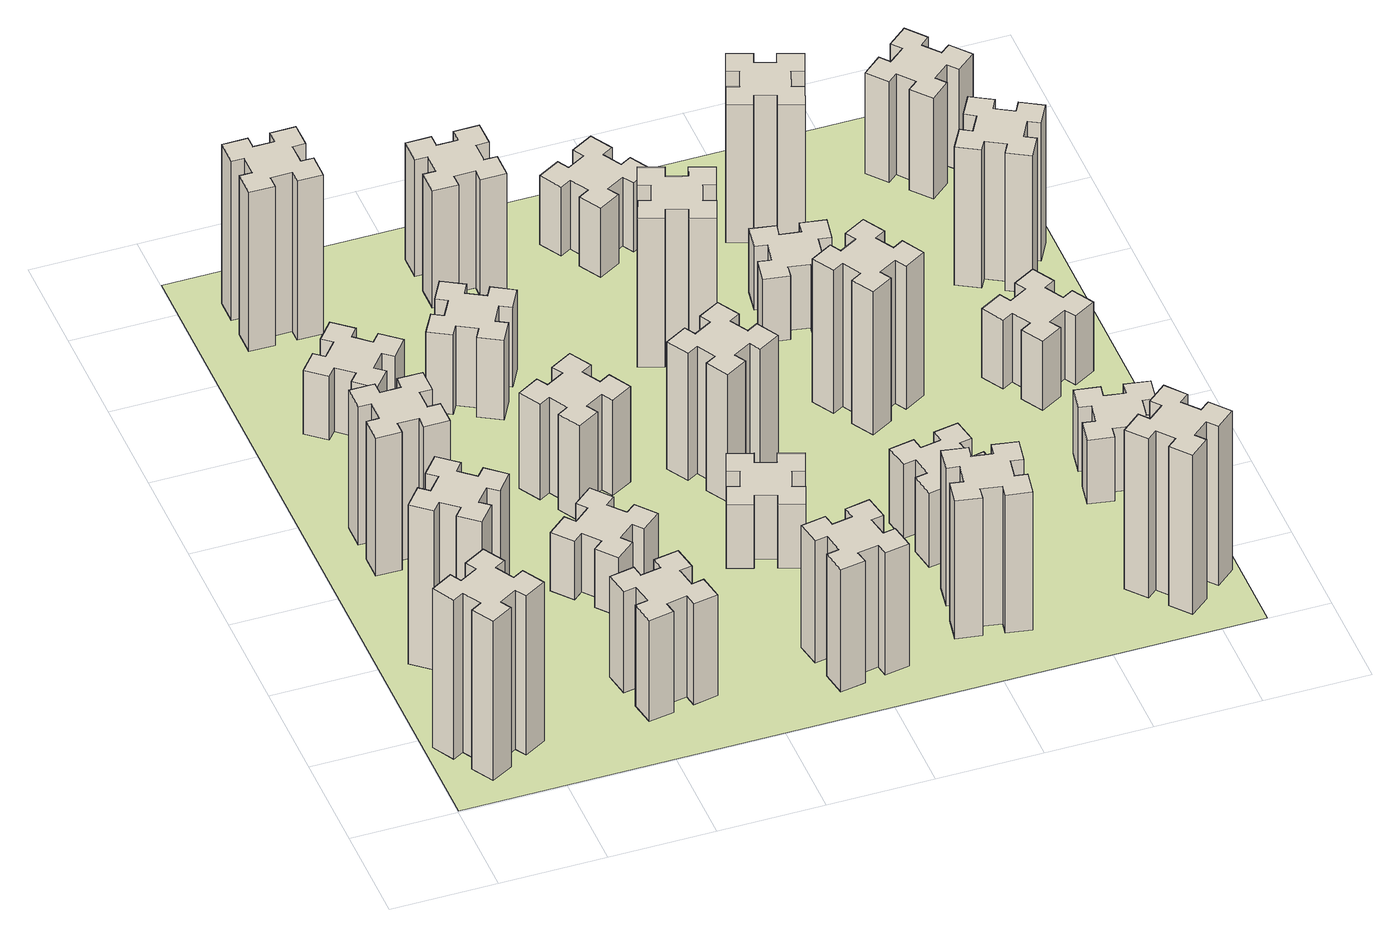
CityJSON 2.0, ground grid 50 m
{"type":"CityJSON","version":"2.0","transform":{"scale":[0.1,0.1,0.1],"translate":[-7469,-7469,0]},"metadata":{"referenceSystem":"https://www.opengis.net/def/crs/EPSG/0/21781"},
"CityObjects":{
"building1":{"type":"Building","attributes":{"class":"1000","function":"1000","usage":"1000","yearOfConstruction":2016,"roofType":"1000","measuredHeight":90,"storeysAboveGround":30,"storeysBelowGround":0},"geometry":[{"type":"Solid","lod":"1","boundaries":[[[[0,1,2,3,4,5,6,7,8,9,10,11,12,13,14,15,16,17,18,19]],[[17,16,20,21]],[[16,15,22,20]],[[15,14,23,22]],[[14,13,24,23]],[[13,12,25,24]],[[12,11,26,25]],[[11,10,27,26]],[[10,9,28,27]],[[9,8,29,28]],[[8,7,30,29]],[[7,6,31,30]],[[6,5,32,31]],[[5,4,33,32]],[[4,3,34,33]],[[3,2,35,34]],[[2,1,36,35]],[[1,0,37,36]],[[0,19,38,37]],[[19,18,39,38]],[[18,17,21,39]],[[24,25,26,27,28,29,30,31,32,33,34,35,36,37,38,39,21,20,22,23]]]]}]},
"building2":{"type":"Building","attributes":{"class":"1000","function":"1000","usage":"1000","yearOfConstruction":2016,"roofType":"1000","measuredHeight":90,"storeysAboveGround":30,"storeysBelowGround":0},"geometry":[{"type":"Solid","lod":"1","boundaries":[[[[40,41,42,43,44,45,46,47,48,49,50,51,52,53,54,55,56,57,58,59]],[[57,56,60,61]],[[56,55,62,60]],[[55,54,63,62]],[[54,53,64,63]],[[53,52,65,64]],[[52,51,66,65]],[[51,50,67,66]],[[50,49,68,67]],[[49,48,69,68]],[[48,47,70,69]],[[47,46,71,70]],[[46,45,72,71]],[[45,44,73,72]],[[44,43,74,73]],[[43,42,75,74]],[[42,41,76,75]],[[41,40,77,76]],[[40,59,78,77]],[[59,58,79,78]],[[58,57,61,79]],[[64,65,66,67,68,69,70,71,72,73,74,75,76,77,78,79,61,60,62,63]]]]}]},
"building3":{"type":"Building","attributes":{"class":"1000","function":"1000","usage":"1000","yearOfConstruction":2016,"roofType":"1000","measuredHeight":78,"storeysAboveGround":30,"storeysBelowGround":0},"geometry":[{"type":"Solid","lod":"1","boundaries":[[[[80,81,82,83,84,85,86,87,88,89,90,91,92,93,94,95,96,97,98,99]],[[97,96,100,101]],[[96,95,102,100]],[[95,94,103,102]],[[94,93,104,103]],[[93,92,105,104]],[[92,91,106,105]],[[91,90,107,106]],[[90,89,108,107]],[[89,88,109,108]],[[88,87,110,109]],[[87,86,111,110]],[[86,85,112,111]],[[85,84,113,112]],[[84,83,114,113]],[[83,82,115,114]],[[82,81,116,115]],[[81,80,117,116]],[[80,99,118,117]],[[99,98,119,118]],[[98,97,101,119]],[[104,105,106,107,108,109,110,111,112,113,114,115,116,117,118,119,101,100,102,103]]]]}]},
"building4":{"type":"Building","attributes":{"class":"1000","function":"1000","usage":"1000","yearOfConstruction":2016,"roofType":"1000","measuredHeight":36,"storeysAboveGround":30,"storeysBelowGround":0},"geometry":[{"type":"Solid","lod":"1","boundaries":[[[[120,121,122,123,124,125,126,127,128,129,130,131,132,133,134,135,136,137,138,139]],[[137,136,140,141]],[[136,135,142,140]],[[135,134,143,142]],[[134,133,144,143]],[[133,132,145,144]],[[132,131,146,145]],[[131,130,147,146]],[[130,129,148,147]],[[129,128,149,148]],[[128,127,150,149]],[[127,126,151,150]],[[126,125,152,151]],[[125,124,153,152]],[[124,123,154,153]],[[123,122,155,154]],[[122,121,156,155]],[[121,120,157,156]],[[120,139,158,157]],[[139,138,159,158]],[[138,137,141,159]],[[144,145,146,147,148,149,150,151,152,153,154,155,156,157,158,159,141,140,142,143]]]]}]},
"building5":{"type":"Building","attributes":{"class":"1000","function":"1000","usage":"1000","yearOfConstruction":2016,"roofType":"1000","measuredHeight":57,"storeysAboveGround":30,"storeysBelowGround":0},"geometry":[{"type":"Solid","lod":"1","boundaries":[[[[160,161,162,163,164,165,166,167,168,169,170,171,172,173,174,175,176,177,178,179]],[[177,176,180,181]],[[176,175,182,180]],[[175,174,183,182]],[[174,173,184,183]],[[173,172,185,184]],[[172,171,186,185]],[[171,170,187,186]],[[170,169,188,187]],[[169,168,189,188]],[[168,167,190,189]],[[167,166,191,190]],[[166,165,192,191]],[[165,164,193,192]],[[164,163,194,193]],[[163,162,195,194]],[[162,161,196,195]],[[161,160,197,196]],[[160,179,198,197]],[[179,178,199,198]],[[178,177,181,199]],[[184,185,186,187,188,189,190,191,192,193,194,195,196,197,198,199,181,180,182,183]]]]}]},
"building6":{"type":"Building","attributes":{"class":"1000","function":"1000","usage":"1000","yearOfConstruction":2016,"roofType":"1000","measuredHeight":90,"storeysAboveGround":30,"storeysBelowGround":0},"geometry":[{"type":"Solid","lod":"1","boundaries":[[[[200,201,202,203,204,205,206,207,208,209,210,211,212,213,214,215,216,217,218,219]],[[217,216,220,221]],[[216,215,222,220]],[[215,214,223,222]],[[214,213,224,223]],[[213,212,225,224]],[[212,211,226,225]],[[211,210,227,226]],[[210,209,228,227]],[[209,208,229,228]],[[208,207,230,229]],[[207,206,231,230]],[[206,205,232,231]],[[205,204,233,232]],[[204,203,234,233]],[[203,202,235,234]],[[202,201,236,235]],[[201,200,237,236]],[[200,219,238,237]],[[219,218,239,238]],[[218,217,221,239]],[[224,225,226,227,228,229,230,231,232,233,234,235,236,237,238,239,221,220,222,223]]]]}]},
"building7":{"type":"Building","attributes":{"class":"1000","function":"1000","usage":"1000","yearOfConstruction":2016,"roofType":"1000","measuredHeight":33,"storeysAboveGround":30,"storeysBelowGround":0},"geometry":[{"type":"Solid","lod":"1","boundaries":[[[[240,241,242,243,244,245,246,247,248,249,250,251,252,253,254,255,256,257,258,259]],[[257,256,260,261]],[[256,255,262,260]],[[255,254,263,262]],[[254,253,264,263]],[[253,252,265,264]],[[252,251,266,265]],[[251,250,267,266]],[[250,249,268,267]],[[249,248,269,268]],[[248,247,270,269]],[[247,246,271,270]],[[246,245,272,271]],[[245,244,273,272]],[[244,243,274,273]],[[243,242,275,274]],[[242,241,276,275]],[[241,240,277,276]],[[240,259,278,277]],[[259,258,279,278]],[[258,257,261,279]],[[264,265,266,267,268,269,270,271,272,273,274,275,276,277,278,279,261,260,262,263]]]]}]},
"building8":{"type":"Building","attributes":{"class":"1000","function":"1000","usage":"1000","yearOfConstruction":2016,"roofType":"1000","measuredHeight":54,"storeysAboveGround":30,"storeysBelowGround":0},"geometry":[{"type":"Solid","lod":"1","boundaries":[[[[280,281,282,283,284,285,286,287,288,289,290,291,292,293,294,295,296,297,298,299]],[[297,296,300,301]],[[296,295,302,300]],[[295,294,303,302]],[[294,293,304,303]],[[293,292,305,304]],[[292,291,306,305]],[[291,290,307,306]],[[290,289,308,307]],[[289,288,309,308]],[[288,287,310,309]],[[287,286,311,310]],[[286,285,312,311]],[[285,284,313,312]],[[284,283,314,313]],[[283,282,315,314]],[[282,281,316,315]],[[281,280,317,316]],[[280,299,318,317]],[[299,298,319,318]],[[298,297,301,319]],[[304,305,306,307,308,309,310,311,312,313,314,315,316,317,318,319,301,300,302,303]]]]}]},
"building9":{"type":"Building","attributes":{"class":"1000","function":"1000","usage":"1000","yearOfConstruction":2016,"roofType":"1000","measuredHeight":45,"storeysAboveGround":30,"storeysBelowGround":0},"geometry":[{"type":"Solid","lod":"1","boundaries":[[[[320,321,322,323,324,325,326,327,328,329,330,331,332,333,334,335,336,337,338,339]],[[337,336,340,341]],[[336,335,342,340]],[[335,334,343,342]],[[334,333,344,343]],[[333,332,345,344]],[[332,331,346,345]],[[331,330,347,346]],[[330,329,348,347]],[[329,328,349,348]],[[328,327,350,349]],[[327,326,351,350]],[[326,325,352,351]],[[325,324,353,352]],[[324,323,354,353]],[[323,322,355,354]],[[322,321,356,355]],[[321,320,357,356]],[[320,339,358,357]],[[339,338,359,358]],[[338,337,341,359]],[[344,345,346,347,348,349,350,351,352,353,354,355,356,357,358,359,341,340,342,343]]]]}]},
"building10":{"type":"Building","attributes":{"class":"1000","function":"1000","usage":"1000","yearOfConstruction":2016,"roofType":"1000","measuredHeight":69,"storeysAboveGround":30,"storeysBelowGround":0},"geometry":[{"type":"Solid","lod":"1","boundaries":[[[[360,361,362,363,364,365,366,367,368,369,370,371,372,373,374,375,376,377,378,379]],[[377,376,380,381]],[[376,375,382,380]],[[375,374,383,382]],[[374,373,384,383]],[[373,372,385,384]],[[372,371,386,385]],[[371,370,387,386]],[[370,369,388,387]],[[369,368,389,388]],[[368,367,390,389]],[[367,366,391,390]],[[366,365,392,391]],[[365,364,393,392]],[[364,363,394,393]],[[363,362,395,394]],[[362,361,396,395]],[[361,360,397,396]],[[360,379,398,397]],[[379,378,399,398]],[[378,377,381,399]],[[384,385,386,387,388,389,390,391,392,393,394,395,396,397,398,399,381,380,382,383]]]]}]},
"building11":{"type":"Building","attributes":{"class":"1000","function":"1000","usage":"1000","yearOfConstruction":2016,"roofType":"1000","measuredHeight":66,"storeysAboveGround":30,"storeysBelowGround":0},"geometry":[{"type":"Solid","lod":"1","boundaries":[[[[400,401,402,403,404,405,406,407,408,409,410,411,412,413,414,415,416,417,418,419]],[[417,416,420,421]],[[416,415,422,420]],[[415,414,423,422]],[[414,413,424,423]],[[413,412,425,424]],[[412,411,426,425]],[[411,410,427,426]],[[410,409,428,427]],[[409,408,429,428]],[[408,407,430,429]],[[407,406,431,430]],[[406,405,432,431]],[[405,404,433,432]],[[404,403,434,433]],[[403,402,435,434]],[[402,401,436,435]],[[401,400,437,436]],[[400,419,438,437]],[[419,418,439,438]],[[418,417,421,439]],[[424,425,426,427,428,429,430,431,432,433,434,435,436,437,438,439,421,420,422,423]]]]}]},
"building12":{"type":"Building","attributes":{"class":"1000","function":"1000","usage":"1000","yearOfConstruction":2016,"roofType":"1000","measuredHeight":36,"storeysAboveGround":30,"storeysBelowGround":0},"geometry":[{"type":"Solid","lod":"1","boundaries":[[[[440,441,442,443,444,445,446,447,448,449,450,451,452,453,454,455,456,457,458,459]],[[457,456,460,461]],[[456,455,462,460]],[[455,454,463,462]],[[454,453,464,463]],[[453,452,465,464]],[[452,451,466,465]],[[451,450,467,466]],[[450,449,468,467]],[[449,448,469,468]],[[448,447,470,469]],[[447,446,471,470]],[[446,445,472,471]],[[445,444,473,472]],[[444,443,474,473]],[[443,442,475,474]],[[442,441,476,475]],[[441,440,477,476]],[[440,459,478,477]],[[459,458,479,478]],[[458,457,461,479]],[[464,465,466,467,468,469,470,471,472,473,474,475,476,477,478,479,461,460,462,463]]]]}]},
"building13":{"type":"Building","attributes":{"class":"1000","function":"1000","usage":"1000","yearOfConstruction":2016,"roofType":"1000","measuredHeight":72,"storeysAboveGround":30,"storeysBelowGround":0},"geometry":[{"type":"Solid","lod":"1","boundaries":[[[[480,481,482,483,484,485,486,487,488,489,490,491,492,493,494,495,496,497,498,499]],[[497,496,500,501]],[[496,495,502,500]],[[495,494,503,502]],[[494,493,504,503]],[[493,492,505,504]],[[492,491,506,505]],[[491,490,507,506]],[[490,489,508,507]],[[489,488,509,508]],[[488,487,510,509]],[[487,486,511,510]],[[486,485,512,511]],[[485,484,513,512]],[[484,483,514,513]],[[483,482,515,514]],[[482,481,516,515]],[[481,480,517,516]],[[480,499,518,517]],[[499,498,519,518]],[[498,497,501,519]],[[504,505,506,507,508,509,510,511,512,513,514,515,516,517,518,519,501,500,502,503]]]]}]},
"building14":{"type":"Building","attributes":{"class":"1000","function":"1000","usage":"1000","yearOfConstruction":2016,"roofType":"1000","measuredHeight":84,"storeysAboveGround":30,"storeysBelowGround":0},"geometry":[{"type":"Solid","lod":"1","boundaries":[[[[520,521,522,523,524,525,526,527,528,529,530,531,532,533,534,535,536,537,538,539]],[[537,536,540,541]],[[536,535,542,540]],[[535,534,543,542]],[[534,533,544,543]],[[533,532,545,544]],[[532,531,546,545]],[[531,530,547,546]],[[530,529,548,547]],[[529,528,549,548]],[[528,527,550,549]],[[527,526,551,550]],[[526,525,552,551]],[[525,524,553,552]],[[524,523,554,553]],[[523,522,555,554]],[[522,521,556,555]],[[521,520,557,556]],[[520,539,558,557]],[[539,538,559,558]],[[538,537,541,559]],[[544,545,546,547,548,549,550,551,552,553,554,555,556,557,558,559,541,540,542,543]]]]}]},
"building15":{"type":"Building","attributes":{"class":"1000","function":"1000","usage":"1000","yearOfConstruction":2016,"roofType":"1000","measuredHeight":78,"storeysAboveGround":30,"storeysBelowGround":0},"geometry":[{"type":"Solid","lod":"1","boundaries":[[[[560,561,562,563,564,565,566,567,568,569,570,571,572,573,574,575,576,577,578,579]],[[577,576,580,581]],[[576,575,582,580]],[[575,574,583,582]],[[574,573,584,583]],[[573,572,585,584]],[[572,571,586,585]],[[571,570,587,586]],[[570,569,588,587]],[[569,568,589,588]],[[568,567,590,589]],[[567,566,591,590]],[[566,565,592,591]],[[565,564,593,592]],[[564,563,594,593]],[[563,562,595,594]],[[562,561,596,595]],[[561,560,597,596]],[[560,579,598,597]],[[579,578,599,598]],[[578,577,581,599]],[[584,585,586,587,588,589,590,591,592,593,594,595,596,597,598,599,581,580,582,583]]]]}]},
"building16":{"type":"Building","attributes":{"class":"1000","function":"1000","usage":"1000","yearOfConstruction":2016,"roofType":"1000","measuredHeight":39,"storeysAboveGround":30,"storeysBelowGround":0},"geometry":[{"type":"Solid","lod":"1","boundaries":[[[[600,601,602,603,604,605,606,607,608,609,610,611,612,613,614,615,616,617,618,619]],[[617,616,620,621]],[[616,615,622,620]],[[615,614,623,622]],[[614,613,624,623]],[[613,612,625,624]],[[612,611,626,625]],[[611,610,627,626]],[[610,609,628,627]],[[609,608,629,628]],[[608,607,630,629]],[[607,606,631,630]],[[606,605,632,631]],[[605,604,633,632]],[[604,603,634,633]],[[603,602,635,634]],[[602,601,636,635]],[[601,600,637,636]],[[600,619,638,637]],[[619,618,639,638]],[[618,617,621,639]],[[624,625,626,627,628,629,630,631,632,633,634,635,636,637,638,639,621,620,622,623]]]]}]},
"building17":{"type":"Building","attributes":{"class":"1000","function":"1000","usage":"1000","yearOfConstruction":2016,"roofType":"1000","measuredHeight":42,"storeysAboveGround":30,"storeysBelowGround":0},"geometry":[{"type":"Solid","lod":"1","boundaries":[[[[640,641,642,643,644,645,646,647,648,649,650,651,652,653,654,655,656,657,658,659]],[[657,656,660,661]],[[656,655,662,660]],[[655,654,663,662]],[[654,653,664,663]],[[653,652,665,664]],[[652,651,666,665]],[[651,650,667,666]],[[650,649,668,667]],[[649,648,669,668]],[[648,647,670,669]],[[647,646,671,670]],[[646,645,672,671]],[[645,644,673,672]],[[644,643,674,673]],[[643,642,675,674]],[[642,641,676,675]],[[641,640,677,676]],[[640,659,678,677]],[[659,658,679,678]],[[658,657,661,679]],[[664,665,666,667,668,669,670,671,672,673,674,675,676,677,678,679,661,660,662,663]]]]}]},
"building18":{"type":"Building","attributes":{"class":"1000","function":"1000","usage":"1000","yearOfConstruction":2016,"roofType":"1000","measuredHeight":81,"storeysAboveGround":30,"storeysBelowGround":0},"geometry":[{"type":"Solid","lod":"1","boundaries":[[[[680,681,682,683,684,685,686,687,688,689,690,691,692,693,694,695,696,697,698,699]],[[697,696,700,701]],[[696,695,702,700]],[[695,694,703,702]],[[694,693,704,703]],[[693,692,705,704]],[[692,691,706,705]],[[691,690,707,706]],[[690,689,708,707]],[[689,688,709,708]],[[688,687,710,709]],[[687,686,711,710]],[[686,685,712,711]],[[685,684,713,712]],[[684,683,714,713]],[[683,682,715,714]],[[682,681,716,715]],[[681,680,717,716]],[[680,699,718,717]],[[699,698,719,718]],[[698,697,701,719]],[[704,705,706,707,708,709,710,711,712,713,714,715,716,717,718,719,701,700,702,703]]]]}]},
"building19":{"type":"Building","attributes":{"class":"1000","function":"1000","usage":"1000","yearOfConstruction":2016,"roofType":"1000","measuredHeight":36,"storeysAboveGround":30,"storeysBelowGround":0},"geometry":[{"type":"Solid","lod":"1","boundaries":[[[[720,721,722,723,724,725,726,727,728,729,730,731,732,733,734,735,736,737,738,739]],[[737,736,740,741]],[[736,735,742,740]],[[735,734,743,742]],[[734,733,744,743]],[[733,732,745,744]],[[732,731,746,745]],[[731,730,747,746]],[[730,729,748,747]],[[729,728,749,748]],[[728,727,750,749]],[[727,726,751,750]],[[726,725,752,751]],[[725,724,753,752]],[[724,723,754,753]],[[723,722,755,754]],[[722,721,756,755]],[[721,720,757,756]],[[720,739,758,757]],[[739,738,759,758]],[[738,737,741,759]],[[744,745,746,747,748,749,750,751,752,753,754,755,756,757,758,759,741,740,742,743]]]]}]},
"building20":{"type":"Building","attributes":{"class":"1000","function":"1000","usage":"1000","yearOfConstruction":2016,"roofType":"1000","measuredHeight":90,"storeysAboveGround":30,"storeysBelowGround":0},"geometry":[{"type":"Solid","lod":"1","boundaries":[[[[760,761,762,763,764,765,766,767,768,769,770,771,772,773,774,775,776,777,778,779]],[[777,776,780,781]],[[776,775,782,780]],[[775,774,783,782]],[[774,773,784,783]],[[773,772,785,784]],[[772,771,786,785]],[[771,770,787,786]],[[770,769,788,787]],[[769,768,789,788]],[[768,767,790,789]],[[767,766,791,790]],[[766,765,792,791]],[[765,764,793,792]],[[764,763,794,793]],[[763,762,795,794]],[[762,761,796,795]],[[761,760,797,796]],[[760,779,798,797]],[[779,778,799,798]],[[778,777,781,799]],[[784,785,786,787,788,789,790,791,792,793,794,795,796,797,798,799,781,780,782,783]]]]}]},
"building21":{"type":"Building","attributes":{"class":"1000","function":"1000","usage":"1000","yearOfConstruction":2016,"roofType":"1000","measuredHeight":78,"storeysAboveGround":30,"storeysBelowGround":0},"geometry":[{"type":"Solid","lod":"1","boundaries":[[[[800,801,802,803,804,805,806,807,808,809,810,811,812,813,814,815,816,817,818,819]],[[817,816,820,821]],[[816,815,822,820]],[[815,814,823,822]],[[814,813,824,823]],[[813,812,825,824]],[[812,811,826,825]],[[811,810,827,826]],[[810,809,828,827]],[[809,808,829,828]],[[808,807,830,829]],[[807,806,831,830]],[[806,805,832,831]],[[805,804,833,832]],[[804,803,834,833]],[[803,802,835,834]],[[802,801,836,835]],[[801,800,837,836]],[[800,819,838,837]],[[819,818,839,838]],[[818,817,821,839]],[[824,825,826,827,828,829,830,831,832,833,834,835,836,837,838,839,821,820,822,823]]]]}]},
"building22":{"type":"Building","attributes":{"class":"1000","function":"1000","usage":"1000","yearOfConstruction":2016,"roofType":"1000","measuredHeight":36,"storeysAboveGround":30,"storeysBelowGround":0},"geometry":[{"type":"Solid","lod":"1","boundaries":[[[[840,841,842,843,844,845,846,847,848,849,850,851,852,853,854,855,856,857,858,859]],[[857,856,860,861]],[[856,855,862,860]],[[855,854,863,862]],[[854,853,864,863]],[[853,852,865,864]],[[852,851,866,865]],[[851,850,867,866]],[[850,849,868,867]],[[849,848,869,868]],[[848,847,870,869]],[[847,846,871,870]],[[846,845,872,871]],[[845,844,873,872]],[[844,843,874,873]],[[843,842,875,874]],[[842,841,876,875]],[[841,840,877,876]],[[840,859,878,877]],[[859,858,879,878]],[[858,857,861,879]],[[864,865,866,867,868,869,870,871,872,873,874,875,876,877,878,879,861,860,862,863]]]]}]},
"building23":{"type":"Building","attributes":{"class":"1000","function":"1000","usage":"1000","yearOfConstruction":2016,"roofType":"1000","measuredHeight":39,"storeysAboveGround":30,"storeysBelowGround":0},"geometry":[{"type":"Solid","lod":"1","boundaries":[[[[880,881,882,883,884,885,886,887,888,889,890,891,892,893,894,895,896,897,898,899]],[[897,896,900,901]],[[896,895,902,900]],[[895,894,903,902]],[[894,893,904,903]],[[893,892,905,904]],[[892,891,906,905]],[[891,890,907,906]],[[890,889,908,907]],[[889,888,909,908]],[[888,887,910,909]],[[887,886,911,910]],[[886,885,912,911]],[[885,884,913,912]],[[884,883,914,913]],[[883,882,915,914]],[[882,881,916,915]],[[881,880,917,916]],[[880,899,918,917]],[[899,898,919,918]],[[898,897,901,919]],[[904,905,906,907,908,909,910,911,912,913,914,915,916,917,918,919,901,900,902,903]]]]}]},
"building24":{"type":"Building","attributes":{"class":"1000","function":"1000","usage":"1000","yearOfConstruction":2016,"roofType":"1000","measuredHeight":78,"storeysAboveGround":30,"storeysBelowGround":0},"geometry":[{"type":"Solid","lod":"1","boundaries":[[[[920,921,922,923,924,925,926,927,928,929,930,931,932,933,934,935,936,937,938,939]],[[937,936,940,941]],[[936,935,942,940]],[[935,934,943,942]],[[934,933,944,943]],[[933,932,945,944]],[[932,931,946,945]],[[931,930,947,946]],[[930,929,948,947]],[[929,928,949,948]],[[928,927,950,949]],[[927,926,951,950]],[[926,925,952,951]],[[925,924,953,952]],[[924,923,954,953]],[[923,922,955,954]],[[922,921,956,955]],[[921,920,957,956]],[[920,939,958,957]],[[939,938,959,958]],[[938,937,941,959]],[[944,945,946,947,948,949,950,951,952,953,954,955,956,957,958,959,941,940,942,943]]]]}]},
"building25":{"type":"Building","attributes":{"class":"1000","function":"1000","usage":"1000","yearOfConstruction":2016,"roofType":"1000","measuredHeight":57,"storeysAboveGround":30,"storeysBelowGround":0},"geometry":[{"type":"Solid","lod":"1","boundaries":[[[[960,961,962,963,964,965,966,967,968,969,970,971,972,973,974,975,976,977,978,979]],[[977,976,980,981]],[[976,975,982,980]],[[975,974,983,982]],[[974,973,984,983]],[[973,972,985,984]],[[972,971,986,985]],[[971,970,987,986]],[[970,969,988,987]],[[969,968,989,988]],[[968,967,990,989]],[[967,966,991,990]],[[966,965,992,991]],[[965,964,993,992]],[[964,963,994,993]],[[963,962,995,994]],[[962,961,996,995]],[[961,960,997,996]],[[960,979,998,997]],[[979,978,999,998]],[[978,977,981,999]],[[984,985,986,987,988,989,990,991,992,993,994,995,996,997,998,999,981,980,982,983]]]]}]},
"landuse1":{"type":"LandUse","attributes":{"name":"plot1","function":"1010"},"geometry":[{"type":"MultiSurface","lod":"1","boundaries":[[[1000,1001,1002,1003]]]}]}
},
"vertices":[
[155,364,0],[205,277,0],[153,247,0],[213,143,0],[317,203,0],[287,255,0],[374,305,0],[404,253,0],[508,313,0],[448,417,0],[396,387,0],[346,474,0],[398,504,0],[338,608,0],[234,548,0],[264,496,0],[177,446,0],[147,498,0],[43,438,0],[103,334,0],[177,446,900],[147,498,900],[264,496,900],[234,548,900],[338,608,900],[398,504,900],[346,474,900],[396,387,900],[448,417,900],[508,313,900],[404,253,900],[374,305,900],[287,255,900],[317,203,900],[213,143,900],[153,247,900],[205,277,900],[155,364,900],[103,334,900],[43,438,900],
[484,1067,0],[408,1132,0],[446,1178,0],[354,1255,0],[277,1163,0],[323,1124,0],[259,1048,0],[213,1086,0],[136,994,0],[228,917,0],[266,963,0],[343,899,0],[304,853,0],[396,776,0],[473,868,0],[427,906,0],[492,983,0],[538,944,0],[615,1036,0],[523,1113,0],[492,983,900],[538,944,900],[427,906,900],[473,868,900],[396,776,900],[304,853,900],[343,899,900],[266,963,900],[228,917,900],[136,994,900],[213,1086,900],[259,1048,900],[323,1124,900],[277,1163,900],[354,1255,900],[446,1178,900],[408,1132,900],[484,1067,900],[523,1113,900],[615,1036,900],
[265,1805,0],[265,1705,0],[205,1705,0],[205,1585,0],[325,1585,0],[325,1645,0],[425,1645,0],[425,1585,0],[545,1585,0],[545,1705,0],[485,1705,0],[485,1805,0],[545,1805,0],[545,1925,0],[425,1925,0],[425,1865,0],[325,1865,0],[325,1925,0],[205,1925,0],[205,1805,0],[325,1865,780],[325,1925,780],[425,1865,780],[425,1925,780],[545,1925,780],[545,1805,780],[485,1805,780],[485,1705,780],[545,1705,780],[545,1585,780],[425,1585,780],[425,1645,780],[325,1645,780],[325,1585,780],[205,1585,780],[205,1705,780],[265,1705,780],[265,1805,780],[205,1805,780],[205,1925,780],
[423,2704,0],[359,2628,0],[313,2666,0],[236,2574,0],[328,2497,0],[366,2543,0],[443,2479,0],[404,2433,0],[496,2356,0],[573,2448,0],[527,2486,0],[592,2563,0],[638,2524,0],[715,2616,0],[623,2693,0],[584,2647,0],[508,2712,0],[546,2758,0],[454,2835,0],[377,2743,0],[508,2712,360],[546,2758,360],[584,2647,360],[623,2693,360],[715,2616,360],[638,2524,360],[592,2563,360],[527,2486,360],[573,2448,360],[496,2356,360],[404,2433,360],[443,2479,360],[366,2543,360],[328,2497,360],[236,2574,360],[313,2666,360],[359,2628,360],[423,2704,360],[377,2743,360],[454,2835,360],
[1085,358,0],[1184,376,0],[1194,317,0],[1312,337,0],[1291,456,0],[1232,445,0],[1215,544,0],[1274,554,0],[1253,672,0],[1135,651,0],[1145,592,0],[1047,575,0],[1037,634,0],[918,613,0],[939,495,0],[998,505,0],[1016,407,0],[957,397,0],[977,278,0],[1096,299,0],[1016,407,570],[957,397,570],[998,505,570],[939,495,570],[918,613,570],[1037,634,570],[1047,575,570],[1145,592,570],[1135,651,570],[1253,672,570],[1274,554,570],[1215,544,570],[1232,445,570],[1291,456,570],[1312,337,570],[1194,317,570],[1184,376,570],[1085,358,570],[1096,299,570],[977,278,570],
[485,3285,0],[485,3385,0],[545,3385,0],[545,3505,0],[425,3505,0],[425,3445,0],[325,3445,0],[325,3505,0],[205,3505,0],[205,3385,0],[265,3385,0],[265,3285,0],[205,3285,0],[205,3165,0],[325,3165,0],[325,3225,0],[425,3225,0],[425,3165,0],[545,3165,0],[545,3285,0],[425,3225,900],[425,3165,900],[325,3225,900],[325,3165,900],[205,3165,900],[205,3285,900],[265,3285,900],[265,3385,900],[205,3385,900],[205,3505,900],[325,3505,900],[325,3445,900],[425,3445,900],[425,3505,900],[545,3505,900],[545,3385,900],[485,3385,900],[485,3285,900],[545,3285,900],[545,3165,900],
[1083,1332,0],[1006,1267,0],[968,1313,0],[876,1236,0],[953,1144,0],[999,1183,0],[1063,1106,0],[1017,1068,0],[1094,976,0],[1186,1053,0],[1148,1099,0],[1224,1163,0],[1263,1117,0],[1355,1194,0],[1278,1286,0],[1232,1248,0],[1167,1324,0],[1213,1363,0],[1136,1455,0],[1044,1378,0],[1167,1324,330],[1213,1363,330],[1232,1248,330],[1278,1286,330],[1355,1194,330],[1263,1117,330],[1224,1163,330],[1148,1099,330],[1186,1053,330],[1094,976,330],[1017,1068,330],[1063,1106,330],[999,1183,330],[953,1144,330],[876,1236,330],[968,1313,330],[1006,1267,330],[1083,1332,330],[1044,1378,330],[1136,1455,330],
[1336,1867,0],[1286,1954,0],[1338,1984,0],[1278,2088,0],[1174,2028,0],[1204,1976,0],[1117,1926,0],[1087,1978,0],[983,1918,0],[1043,1814,0],[1095,1844,0],[1145,1757,0],[1093,1727,0],[1153,1623,0],[1257,1683,0],[1227,1735,0],[1314,1785,0],[1344,1733,0],[1448,1793,0],[1388,1897,0],[1314,1785,540],[1344,1733,540],[1227,1735,540],[1257,1683,540],[1153,1623,540],[1093,1727,540],[1145,1757,540],[1095,1844,540],[1043,1814,540],[983,1918,540],[1087,1978,540],[1117,1926,540],[1204,1976,540],[1174,2028,540],[1278,2088,540],[1338,1984,540],[1286,1954,540],[1336,1867,540],[1388,1897,540],[1448,1793,540],
[1114,2666,0],[1027,2716,0],[1057,2768,0],[953,2828,0],[893,2724,0],[945,2694,0],[895,2607,0],[843,2637,0],[783,2533,0],[887,2473,0],[917,2525,0],[1004,2475,0],[974,2423,0],[1078,2363,0],[1138,2467,0],[1086,2497,0],[1136,2584,0],[1188,2554,0],[1248,2658,0],[1144,2718,0],[1136,2584,450],[1188,2554,450],[1086,2497,450],[1138,2467,450],[1078,2363,450],[974,2423,450],[1004,2475,450],[917,2525,450],[887,2473,450],[783,2533,450],[843,2637,450],[895,2607,450],[945,2694,450],[893,2724,450],[953,2828,450],[1057,2768,450],[1027,2716,450],[1114,2666,450],[1144,2718,450],[1248,2658,450],
[1838,405,0],[1856,307,0],[1797,297,0],[1817,178,0],[1936,199,0],[1925,258,0],[2024,276,0],[2034,217,0],[2152,237,0],[2131,356,0],[2072,345,0],[2055,444,0],[2114,454,0],[2093,572,0],[1975,551,0],[1985,492,0],[1887,475,0],[1877,534,0],[1758,513,0],[1779,395,0],[1887,475,690],[1877,534,690],[1985,492,690],[1975,551,690],[2093,572,690],[2114,454,690],[2055,444,690],[2072,345,690],[2131,356,690],[2152,237,690],[2034,217,690],[2024,276,690],[1925,258,690],[1936,199,690],[1817,178,690],[1797,297,690],[1856,307,690],[1838,405,690],[1779,395,690],[1758,513,690],
[1265,3445,0],[1165,3445,0],[1165,3505,0],[1045,3505,0],[1045,3385,0],[1105,3385,0],[1105,3285,0],[1045,3285,0],[1045,3165,0],[1165,3165,0],[1165,3225,0],[1265,3225,0],[1265,3165,0],[1385,3165,0],[1385,3285,0],[1325,3285,0],[1325,3385,0],[1385,3385,0],[1385,3505,0],[1265,3505,0],[1325,3385,660],[1385,3385,660],[1325,3285,660],[1385,3285,660],[1385,3165,660],[1265,3165,660],[1265,3225,660],[1165,3225,660],[1165,3165,660],[1045,3165,660],[1045,3285,660],[1105,3285,660],[1105,3385,660],[1045,3385,660],[1045,3505,660],[1165,3505,660],[1165,3445,660],[1265,3445,660],[1265,3505,660],[1385,3505,660],
[1771,1129,0],[1865,1095,0],[1844,1039,0],[1957,997,0],[1998,1110,0],[1942,1131,0],[1976,1225,0],[2032,1204,0],[2073,1317,0],[1960,1358,0],[1940,1302,0],[1846,1336,0],[1867,1392,0],[1754,1433,0],[1713,1320,0],[1769,1300,0],[1735,1206,0],[1679,1227,0],[1637,1114,0],[1750,1073,0],[1735,1206,360],[1679,1227,360],[1769,1300,360],[1713,1320,360],[1754,1433,360],[1867,1392,360],[1846,1336,360],[1940,1302,360],[1960,1358,360],[2073,1317,360],[2032,1204,360],[1976,1225,360],[1942,1131,360],[1998,1110,360],[1957,997,360],[1844,1039,360],[1865,1095,360],[1771,1129,360],[1750,1073,360],[1637,1114,360],
[1976,1767,0],[1926,1854,0],[1978,1884,0],[1918,1988,0],[1814,1928,0],[1844,1876,0],[1757,1826,0],[1727,1878,0],[1623,1818,0],[1683,1714,0],[1735,1744,0],[1785,1657,0],[1733,1627,0],[1793,1523,0],[1897,1583,0],[1867,1635,0],[1954,1685,0],[1984,1633,0],[2088,1693,0],[2028,1797,0],[1954,1685,720],[1984,1633,720],[1867,1635,720],[1897,1583,720],[1793,1523,720],[1733,1627,720],[1785,1657,720],[1735,1744,720],[1683,1714,720],[1623,1818,720],[1727,1878,720],[1757,1826,720],[1844,1876,720],[1814,1928,720],[1918,1988,720],[1978,1884,720],[1926,1854,720],[1976,1767,720],[2028,1797,720],[2088,1693,720],
[1871,2509,0],[1965,2475,0],[1944,2419,0],[2057,2377,0],[2098,2490,0],[2042,2511,0],[2076,2605,0],[2132,2584,0],[2173,2697,0],[2060,2738,0],[2040,2682,0],[1946,2716,0],[1967,2772,0],[1854,2813,0],[1813,2700,0],[1869,2680,0],[1835,2586,0],[1779,2607,0],[1737,2494,0],[1850,2453,0],[1835,2586,840],[1779,2607,840],[1869,2680,840],[1813,2700,840],[1854,2813,840],[1967,2772,840],[1946,2716,840],[2040,2682,840],[2060,2738,840],[2173,2697,840],[2132,2584,840],[2076,2605,840],[2042,2511,840],[2098,2490,840],[2057,2377,840],[1944,2419,840],[1965,2475,840],[1871,2509,840],[1850,2453,840],[1737,2494,840],
[2496,544,0],[2478,445,0],[2419,456,0],[2398,337,0],[2517,317,0],[2527,376,0],[2625,358,0],[2615,299,0],[2733,278,0],[2754,397,0],[2695,407,0],[2712,505,0],[2771,495,0],[2792,613,0],[2674,634,0],[2664,575,0],[2565,592,0],[2576,651,0],[2457,672,0],[2437,554,0],[2565,592,780],[2576,651,780],[2664,575,780],[2674,634,780],[2792,613,780],[2771,495,780],[2712,505,780],[2695,407,780],[2754,397,780],[2733,278,780],[2615,299,780],[2625,358,780],[2527,376,780],[2517,317,780],[2398,337,780],[2419,456,780],[2478,445,780],[2496,544,780],[2437,554,780],[2457,672,780],
[1735,3324,0],[1785,3237,0],[1733,3207,0],[1793,3103,0],[1897,3163,0],[1867,3215,0],[1954,3265,0],[1984,3213,0],[2088,3273,0],[2028,3377,0],[1976,3347,0],[1926,3434,0],[1978,3464,0],[1918,3568,0],[1814,3508,0],[1844,3456,0],[1757,3406,0],[1727,3458,0],[1623,3398,0],[1683,3294,0],[1757,3406,390],[1727,3458,390],[1844,3456,390],[1814,3508,390],[1918,3568,390],[1978,3464,390],[1926,3434,390],[1976,3347,390],[2028,3377,390],[2088,3273,390],[1984,3213,390],[1954,3265,390],[1867,3215,390],[1897,3163,390],[1793,3103,390],[1733,3207,390],[1785,3237,390],[1735,3324,390],[1683,3294,390],[1623,3398,390],
[2625,1132,0],[2527,1115,0],[2517,1174,0],[2398,1153,0],[2419,1035,0],[2478,1045,0],[2496,947,0],[2437,937,0],[2457,818,0],[2576,839,0],[2565,898,0],[2664,916,0],[2674,857,0],[2792,877,0],[2771,996,0],[2712,985,0],[2695,1084,0],[2754,1094,0],[2733,1212,0],[2615,1191,0],[2695,1084,420],[2754,1094,420],[2712,985,420],[2771,996,420],[2792,877,420],[2674,857,420],[2664,916,420],[2565,898,420],[2576,839,420],[2457,818,420],[2437,937,420],[2496,947,420],[2478,1045,420],[2419,1035,420],[2398,1153,420],[2517,1174,420],[2527,1115,420],[2625,1132,420],[2615,1191,420],[2733,1212,420],
[2716,1967,0],[2666,2054,0],[2718,2084,0],[2658,2188,0],[2554,2128,0],[2584,2076,0],[2497,2026,0],[2467,2078,0],[2363,2018,0],[2423,1914,0],[2475,1944,0],[2525,1857,0],[2473,1827,0],[2533,1723,0],[2637,1783,0],[2607,1835,0],[2694,1885,0],[2724,1833,0],[2828,1893,0],[2768,1997,0],[2694,1885,810],[2724,1833,810],[2607,1835,810],[2637,1783,810],[2533,1723,810],[2473,1827,810],[2525,1857,810],[2475,1944,810],[2423,1914,810],[2363,2018,810],[2467,2078,810],[2497,2026,810],[2584,2076,810],[2554,2128,810],[2658,2188,810],[2718,2084,810],[2666,2054,810],[2716,1967,810],[2768,1997,810],[2828,1893,810],
[2595,2527,0],[2612,2625,0],[2671,2615,0],[2692,2733,0],[2574,2754,0],[2564,2695,0],[2465,2712,0],[2476,2771,0],[2357,2792,0],[2337,2674,0],[2396,2664,0],[2378,2565,0],[2319,2576,0],[2298,2457,0],[2417,2437,0],[2427,2496,0],[2525,2478,0],[2515,2419,0],[2633,2398,0],[2654,2517,0],[2525,2478,360],[2515,2419,360],[2427,2496,360],[2417,2437,360],[2298,2457,360],[2319,2576,360],[2378,2565,360],[2396,2664,360],[2337,2674,360],[2357,2792,360],[2476,2771,360],[2465,2712,360],[2564,2695,360],[2574,2754,360],[2692,2733,360],[2671,2615,360],[2612,2625,360],[2595,2527,360],[2654,2517,360],[2633,2398,360],
[3468,259,0],[3544,323,0],[3583,277,0],[3675,354,0],[3598,446,0],[3552,408,0],[3487,484,0],[3533,523,0],[3456,615,0],[3364,538,0],[3403,492,0],[3326,427,0],[3288,473,0],[3196,396,0],[3273,304,0],[3319,343,0],[3383,266,0],[3337,228,0],[3414,136,0],[3506,213,0],[3383,266,900],[3337,228,900],[3319,343,900],[3273,304,900],[3196,396,900],[3288,473,900],[3326,427,900],[3403,492,900],[3364,538,900],[3456,615,900],[3533,523,900],[3487,484,900],[3552,408,900],[3598,446,900],[3675,354,900],[3583,277,900],[3544,323,900],[3468,259,900],[3506,213,900],[3414,136,900],
[2509,3320,0],[2475,3226,0],[2419,3247,0],[2377,3134,0],[2490,3093,0],[2511,3149,0],[2605,3115,0],[2584,3059,0],[2697,3017,0],[2738,3130,0],[2682,3151,0],[2716,3245,0],[2772,3224,0],[2813,3337,0],[2700,3378,0],[2680,3322,0],[2586,3356,0],[2607,3412,0],[2494,3453,0],[2453,3340,0],[2586,3356,780],[2607,3412,780],[2680,3322,780],[2700,3378,780],[2813,3337,780],[2772,3224,780],[2716,3245,780],[2682,3151,780],[2738,3130,780],[2697,3017,780],[2584,3059,780],[2605,3115,780],[2511,3149,780],[2490,3093,780],[2377,3134,780],[2419,3247,780],[2475,3226,780],[2509,3320,780],[2453,3340,780],[2494,3453,780],
[3367,1016,0],[3465,998,0],[3455,939,0],[3573,918,0],[3594,1037,0],[3535,1047,0],[3552,1145,0],[3611,1135,0],[3632,1253,0],[3514,1274,0],[3504,1215,0],[3405,1232,0],[3416,1291,0],[3297,1312,0],[3277,1194,0],[3336,1184,0],[3318,1085,0],[3259,1096,0],[3238,977,0],[3357,957,0],[3318,1085,360],[3259,1096,360],[3336,1184,360],[3277,1194,360],[3297,1312,360],[3416,1291,360],[3405,1232,360],[3504,1215,360],[3514,1274,360],[3632,1253,360],[3611,1135,360],[3552,1145,360],[3535,1047,360],[3594,1037,360],[3573,918,360],[3455,939,360],[3465,998,360],[3367,1016,360],[3357,957,360],[3238,977,360],
[3347,1735,0],[3434,1785,0],[3464,1733,0],[3568,1793,0],[3508,1897,0],[3456,1867,0],[3406,1954,0],[3458,1984,0],[3398,2088,0],[3294,2028,0],[3324,1976,0],[3237,1926,0],[3207,1978,0],[3103,1918,0],[3163,1814,0],[3215,1844,0],[3265,1757,0],[3213,1727,0],[3273,1623,0],[3377,1683,0],[3265,1757,390],[3213,1727,390],[3215,1844,390],[3163,1814,390],[3103,1918,390],[3207,1978,390],[3237,1926,390],[3324,1976,390],[3294,2028,390],[3398,2088,390],[3458,1984,390],[3406,1954,390],[3456,1867,390],[3508,1897,390],[3568,1793,390],[3464,1733,390],[3434,1785,390],[3347,1735,390],[3377,1683,390],[3273,1623,390],
[3337,2525,0],[3424,2475,0],[3394,2423,0],[3498,2363,0],[3558,2467,0],[3506,2497,0],[3556,2584,0],[3608,2554,0],[3668,2658,0],[3564,2718,0],[3534,2666,0],[3447,2716,0],[3477,2768,0],[3373,2828,0],[3313,2724,0],[3365,2694,0],[3315,2607,0],[3263,2637,0],[3203,2533,0],[3307,2473,0],[3315,2607,780],[3263,2637,780],[3365,2694,780],[3313,2724,780],[3373,2828,780],[3477,2768,780],[3447,2716,780],[3534,2666,780],[3564,2718,780],[3668,2658,780],[3608,2554,780],[3556,2584,780],[3506,2497,780],[3558,2467,780],[3498,2363,780],[3394,2423,780],[3424,2475,780],[3337,2525,780],[3307,2473,780],[3203,2533,780],
[3368,3219,0],[3444,3283,0],[3483,3237,0],[3575,3314,0],[3498,3406,0],[3452,3368,0],[3387,3444,0],[3433,3483,0],[3356,3575,0],[3264,3498,0],[3303,3452,0],[3226,3387,0],[3188,3433,0],[3096,3356,0],[3173,3264,0],[3219,3303,0],[3283,3226,0],[3237,3188,0],[3314,3096,0],[3406,3173,0],[3283,3226,570],[3237,3188,570],[3219,3303,570],[3173,3264,570],[3096,3356,570],[3188,3433,570],[3226,3387,570],[3303,3452,570],[3264,3498,570],[3356,3575,570],[3433,3483,570],[3387,3444,570],[3452,3368,570],[3498,3406,570],[3575,3314,570],[3483,3237,570],[3444,3283,570],[3368,3219,570],[3406,3173,570],[3314,3096,570],
[5,3705,0],[3705,3705,0],[3705,5,0],[5,5,0]
]}
